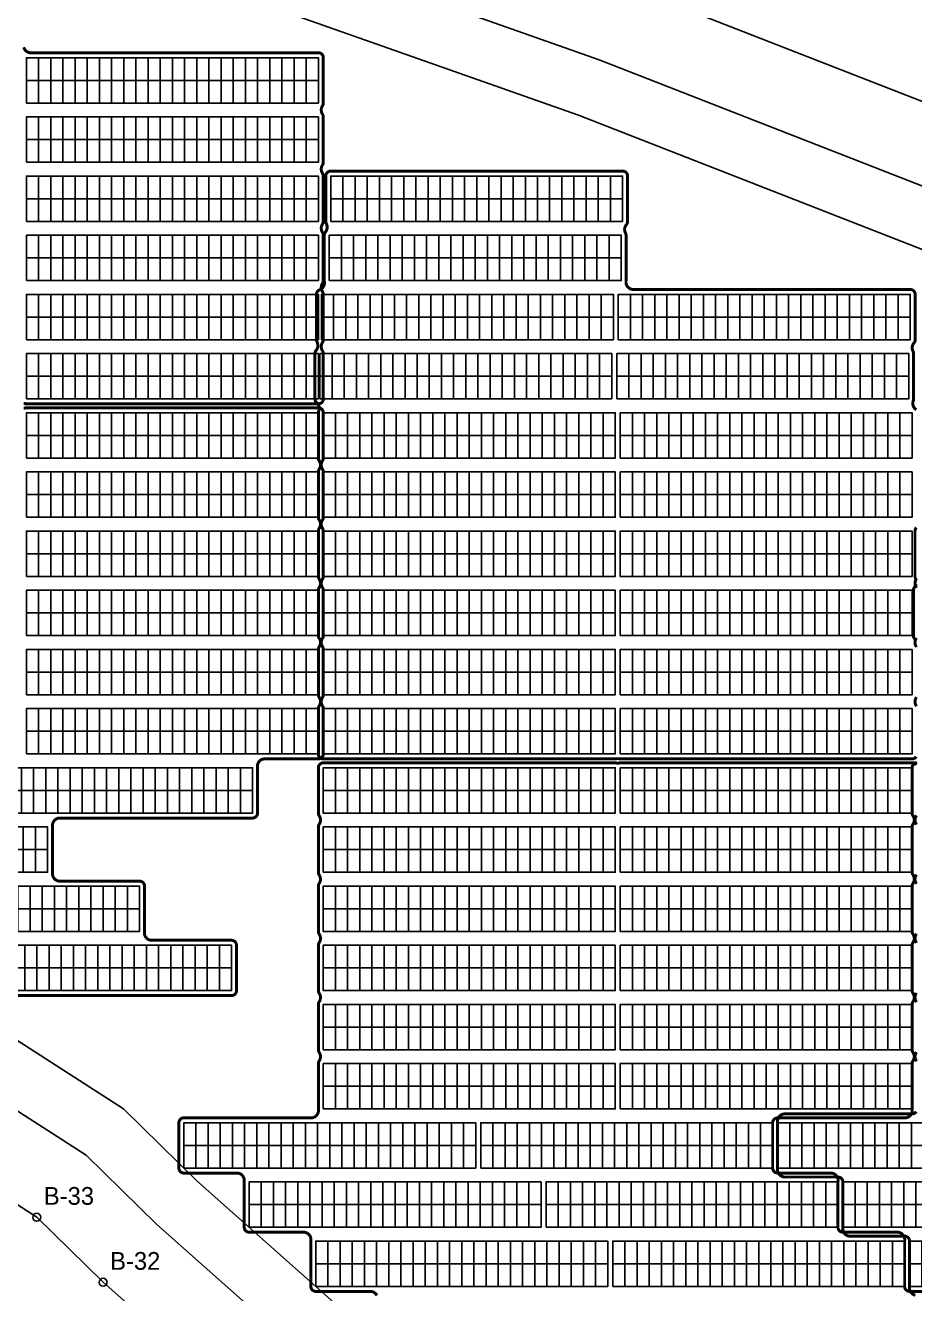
# Model space of a CAD drawing. Header units: metres. Extents: x 506600 to 507847, y 1937327 to 1938046.
# Drawn here: x 506949.5 to 507039.7, y 1937776.1 to 1937904.7 of the extents above; entities that cross this region are included whole.
import ezdxf
from ezdxf.enums import TextEntityAlignment as Align

# ---------------------------------------------------------------- set-up
doc = ezdxf.new("R2010")
doc.units = ezdxf.units.M
for name, color, linetype in [('BOUNDARY', 7, 'Continuous'), ('BOUNDARY_POINTS', 7, 'Continuous'), ('GROUP_BOUNDARY', 1, 'Continuous'), ('MODULES', 5, 'Continuous'), ('PV_TABLES', 3, 'Continuous'), ('SERVICE_ROAD', 1, 'Continuous')]:
    doc.layers.add(name, color=color, linetype=linetype)

# ---------------------------------------------------------------- blocks, each defined once
blk = doc.blocks.new('PV_TABLE_2x24')
at = {"layer": 'MODULES'}
for p, q in [((1.23333, 0), (1.23333, 4.6)), ((2.46666, 0), (2.46666, 4.6)), ((3.69999, 0), (3.69999, 4.6)), ((4.93332, 0), (4.93332, 4.6)), ((6.16665, 0), (6.16665, 4.6)), ((7.39998, 0), (7.39998, 4.6)), ((8.63331, 0), (8.63331, 4.6)), ((9.86664, 0), (9.86664, 4.6)), ((11.09997, 0), (11.09997, 4.6)), ((12.3333, 0), (12.3333, 4.6)), ((13.56663, 0), (13.56663, 4.6)), ((14.79996, 0), (14.79996, 4.6)), ((16.03329, 0), (16.03329, 4.6)), ((17.26662, 0), (17.26662, 4.6)), ((18.49995, 0), (18.49995, 4.6)), ((19.73328, 0), (19.73328, 4.6)), ((20.96661, 0), (20.96661, 4.6)), ((22.19994, 0), (22.19994, 4.6)), ((23.43327, 0), (23.43327, 4.6)), ((24.6666, 0), (24.6666, 4.6)), ((25.89993, 0), (25.89993, 4.6)), ((27.13326, 0), (27.13326, 4.6)), ((28.36659, 0), (28.36659, 4.6)), ((0, 2.3), (29.59992, 2.3))]:
    blk.add_line(p, q, dxfattribs=at)
blk.add_lwpolyline([(0, 0), (29.59992, 0), (29.59992, 4.6), (0, 4.6)], close=True, dxfattribs=at)

msp = doc.modelspace()

# ---------------------------------------------------------------- linework, layer by layer
at = {"layer": 'BOUNDARY'}
for points in [[(506795.72, 1937983.08), (506959.58, 1937926.67), (507010.46, 1937908.72), (507060.57, 1937889.13), (507136.15, 1937856.32)], [(507105.21, 1937778.56), (507079.37, 1937766.87), (507074.82, 1937763.26), (507072.87, 1937760.35), (507071.19, 1937754.45), (507071.11, 1937748.81), (507073.01, 1937742.89), (507075.59, 1937737.19), (507085.91, 1937709.3), (507094.86, 1937690.16), (507072.47, 1937672.88), (507026.83, 1937715.86), (506990.82, 1937747.57), (506957.38, 1937777.25), (506950.66, 1937783.84), (506892.29, 1937821.39), (506786.69, 1937883.24)]]:
    msp.add_lwpolyline(points, dxfattribs=at)
at = {"layer": 'BOUNDARY_POINTS'}
for centre in [(506950.66, 1937783.84), (506957.38, 1937777.25)]:
    msp.add_circle(centre, 0.4, dxfattribs=at)
at = {"layer": 'GROUP_BOUNDARY', "color": 242, "lineweight": 211, "true_color": 0xdc143c, "const_width": 0.3}
for points in [[(506949.34, 1937902.48), (506949.36, 1937902.41), (506949.39, 1937902.34), (506949.43, 1937902.27), (506949.47, 1937902.21), (506949.52, 1937902.15), (506949.58, 1937902.1), (506949.64, 1937902.05), (506949.7, 1937902.01), (506949.77, 1937901.98), (506949.84, 1937901.95), (506949.91, 1937901.93), (506949.99, 1937901.92), (506950.06, 1937901.92), (506979.19, 1937901.92), (506979.26, 1937901.92), (506979.31, 1937901.91), (506979.36, 1937901.9), (506979.4, 1937901.88), (506979.45, 1937901.86), (506979.49, 1937901.83), (506979.53, 1937901.81), (506979.57, 1937901.77), (506979.6, 1937901.74), (506979.63, 1937901.7), (506979.65, 1937901.65), (506979.67, 1937901.61), (506979.69, 1937901.56), (506979.7, 1937901.52), (506979.71, 1937901.47), (506979.71, 1937901.4), (506979.71, 1937896.84), (506979.71, 1937896.77), (506979.7, 1937896.72), (506979.69, 1937896.67), (506979.67, 1937896.63), (506979.65, 1937896.58), (506979.61, 1937896.52), (506979.6, 1937896.5), (506979.57, 1937896.44), (506979.54, 1937896.37), (506979.52, 1937896.3), (506979.51, 1937896.23), (506979.5, 1937896.15), (506979.5, 1937896.08), (506979.51, 1937896.01), (506979.52, 1937895.93), (506979.54, 1937895.86), (506979.57, 1937895.8), (506979.61, 1937895.73), (506979.65, 1937895.65), (506979.67, 1937895.61), (506979.69, 1937895.56), (506979.7, 1937895.52), (506979.71, 1937895.47), (506979.71, 1937895.4), (506979.71, 1937890.84), (506979.71, 1937890.77), (506979.7, 1937890.72), (506979.69, 1937890.67), (506979.67, 1937890.63), (506979.65, 1937890.58), (506979.61, 1937890.52), (506979.6, 1937890.5), (506979.57, 1937890.44), (506979.54, 1937890.37), (506979.52, 1937890.3), (506979.51, 1937890.23), (506979.5, 1937890.15), (506979.5, 1937890.08), (506979.51, 1937890.01), (506979.52, 1937889.93), (506979.54, 1937889.86), (506979.57, 1937889.8), (506979.61, 1937889.73), (506979.65, 1937889.65), (506979.67, 1937889.61), (506979.69, 1937889.56), (506979.7, 1937889.52), (506979.71, 1937889.47), (506979.71, 1937889.4), (506979.71, 1937884.84), (506979.71, 1937884.77), (506979.7, 1937884.72), (506979.69, 1937884.67), (506979.67, 1937884.63), (506979.65, 1937884.58), (506979.61, 1937884.52), (506979.6, 1937884.5), (506979.57, 1937884.44), (506979.54, 1937884.37), (506979.52, 1937884.3), (506979.51, 1937884.23), (506979.5, 1937884.15), (506979.5, 1937884.08), (506979.51, 1937884.01), (506979.52, 1937883.93), (506979.54, 1937883.86), (506979.57, 1937883.8), (506979.61, 1937883.73), (506979.65, 1937883.65), (506979.67, 1937883.61), (506979.69, 1937883.56), (506979.7, 1937883.52), (506979.71, 1937883.47), (506979.71, 1937883.4), (506979.71, 1937878.84), (506979.71, 1937878.77), (506979.7, 1937878.72), (506979.69, 1937878.67), (506979.67, 1937878.63), (506979.65, 1937878.58), (506979.61, 1937878.52), (506979.6, 1937878.5), (506979.57, 1937878.44), (506979.54, 1937878.37), (506979.52, 1937878.3), (506979.51, 1937878.23), (506979.5, 1937878.15), (506979.5, 1937878.08), (506979.51, 1937878.01), (506979.52, 1937877.93), (506979.54, 1937877.86), (506979.57, 1937877.8), (506979.61, 1937877.73), (506979.65, 1937877.65), (506979.67, 1937877.61), (506979.69, 1937877.56), (506979.7, 1937877.52), (506979.71, 1937877.47), (506979.71, 1937877.4), (506979.71, 1937872.84), (506979.71, 1937872.77), (506979.7, 1937872.72), (506979.69, 1937872.67), (506979.67, 1937872.63), (506979.65, 1937872.58), (506979.61, 1937872.52), (506979.6, 1937872.5), (506979.57, 1937872.44), (506979.54, 1937872.37), (506979.52, 1937872.3), (506979.51, 1937872.23), (506979.5, 1937872.15), (506979.5, 1937872.08), (506979.51, 1937872.01), (506979.52, 1937871.93), (506979.54, 1937871.86), (506979.57, 1937871.8), (506979.61, 1937871.73), (506979.65, 1937871.65), (506979.67, 1937871.61), (506979.69, 1937871.56), (506979.7, 1937871.52), (506979.71, 1937871.47), (506979.71, 1937871.4), (506979.71, 1937866.84), (506979.71, 1937866.77), (506979.7, 1937866.72), (506979.69, 1937866.67), (506979.67, 1937866.63), (506979.65, 1937866.58), (506979.63, 1937866.54), (506979.6, 1937866.5), (506979.57, 1937866.47), (506979.53, 1937866.43), (506979.49, 1937866.4), (506979.45, 1937866.38), (506979.4, 1937866.36), (506979.36, 1937866.34), (506979.31, 1937866.33), (506979.26, 1937866.32), (506979.19, 1937866.32), (506949.63, 1937866.32), (506949.56, 1937866.32), (506949.48, 1937866.33), (506949.47, 1937866.34), (506949.4, 1937866.34), (506949.32, 1937866.34)], [(507039.83, 1937830.54), (507039.8, 1937830.5), (507039.77, 1937830.47), (507039.73, 1937830.43), (507039.69, 1937830.4), (507039.65, 1937830.38), (507039.6, 1937830.36), (507039.56, 1937830.34), (507039.51, 1937830.33), (507039.46, 1937830.32), (507039.39, 1937830.32), (507009.83, 1937830.32), (507009.76, 1937830.32), (507009.68, 1937830.33), (507009.67, 1937830.34), (507009.6, 1937830.34), (507009.52, 1937830.34), (507009.45, 1937830.34), (507009.36, 1937830.32), (507009.29, 1937830.32), (506979.73, 1937830.32), (506979.66, 1937830.32), (506979.61, 1937830.33), (506979.57, 1937830.34), (506979.52, 1937830.36), (506979.48, 1937830.38), (506979.44, 1937830.4), (506979.4, 1937830.43), (506979.36, 1937830.47), (506979.33, 1937830.5), (506979.3, 1937830.54), (506979.27, 1937830.58), (506979.25, 1937830.63), (506979.23, 1937830.67), (506979.22, 1937830.72), (506979.22, 1937830.77), (506979.21, 1937830.84), (506979.21, 1937835.4), (506979.22, 1937835.47), (506979.22, 1937835.52), (506979.23, 1937835.56), (506979.25, 1937835.61), (506979.27, 1937835.65), (506979.31, 1937835.72), (506979.32, 1937835.73), (506979.36, 1937835.8), (506979.38, 1937835.87), (506979.4, 1937835.94), (506979.42, 1937836.01), (506979.43, 1937836.08), (506979.43, 1937836.16), (506979.42, 1937836.23), (506979.4, 1937836.3), (506979.38, 1937836.38), (506979.35, 1937836.44), (506979.32, 1937836.51), (506979.27, 1937836.59), (506979.25, 1937836.63), (506979.23, 1937836.67), (506979.22, 1937836.72), (506979.22, 1937836.77), (506979.21, 1937836.84), (506979.21, 1937841.4), (506979.22, 1937841.47), (506979.22, 1937841.52), (506979.23, 1937841.56), (506979.25, 1937841.61), (506979.27, 1937841.65), (506979.31, 1937841.72), (506979.32, 1937841.73), (506979.36, 1937841.8), (506979.38, 1937841.87), (506979.4, 1937841.94), (506979.42, 1937842.01), (506979.43, 1937842.08), (506979.43, 1937842.16), (506979.42, 1937842.23), (506979.4, 1937842.3), (506979.38, 1937842.38), (506979.35, 1937842.44), (506979.32, 1937842.51), (506979.27, 1937842.59), (506979.25, 1937842.63), (506979.23, 1937842.67), (506979.22, 1937842.72), (506979.22, 1937842.77), (506979.21, 1937842.84), (506979.21, 1937847.4), (506979.22, 1937847.47), (506979.22, 1937847.52), (506979.23, 1937847.56), (506979.25, 1937847.61), (506979.27, 1937847.65), (506979.31, 1937847.72), (506979.32, 1937847.73), (506979.36, 1937847.8), (506979.38, 1937847.87), (506979.4, 1937847.94), (506979.42, 1937848.01), (506979.43, 1937848.08), (506979.43, 1937848.16), (506979.42, 1937848.23), (506979.4, 1937848.3), (506979.38, 1937848.38), (506979.35, 1937848.44), (506979.32, 1937848.51), (506979.27, 1937848.59), (506979.25, 1937848.63), (506979.23, 1937848.67), (506979.22, 1937848.72), (506979.22, 1937848.77), (506979.21, 1937848.84), (506979.21, 1937853.4), (506979.22, 1937853.47), (506979.22, 1937853.52), (506979.23, 1937853.56), (506979.25, 1937853.61), (506979.27, 1937853.65), (506979.31, 1937853.72), (506979.32, 1937853.73), (506979.36, 1937853.8), (506979.38, 1937853.87), (506979.4, 1937853.94), (506979.42, 1937854.01), (506979.43, 1937854.08), (506979.43, 1937854.16), (506979.42, 1937854.23), (506979.4, 1937854.3), (506979.38, 1937854.38), (506979.35, 1937854.44), (506979.32, 1937854.51), (506979.27, 1937854.59), (506979.25, 1937854.63), (506979.23, 1937854.67), (506979.22, 1937854.72), (506979.22, 1937854.77), (506979.21, 1937854.84), (506979.21, 1937859.4), (506979.22, 1937859.47), (506979.22, 1937859.52), (506979.23, 1937859.56), (506979.25, 1937859.61), (506979.27, 1937859.65), (506979.31, 1937859.72), (506979.32, 1937859.73), (506979.36, 1937859.8), (506979.38, 1937859.87), (506979.4, 1937859.94), (506979.42, 1937860.01), (506979.43, 1937860.08), (506979.43, 1937860.16), (506979.42, 1937860.23), (506979.4, 1937860.3), (506979.38, 1937860.38), (506979.35, 1937860.44), (506979.32, 1937860.51), (506979.27, 1937860.59), (506979.25, 1937860.63), (506979.23, 1937860.67), (506979.22, 1937860.72), (506979.22, 1937860.77), (506979.21, 1937860.84), (506979.21, 1937865.4), (506979.22, 1937865.47), (506979.22, 1937865.52), (506979.23, 1937865.56), (506979.25, 1937865.62), (506979.28, 1937865.69), (506979.29, 1937865.76), (506979.3, 1937865.84), (506979.3, 1937865.91), (506979.29, 1937865.98), (506979.28, 1937866.05), (506979.25, 1937866.12), (506979.23, 1937866.19), (506979.19, 1937866.26), (506979.15, 1937866.32), (506979.1, 1937866.38), (506979.05, 1937866.43), (506979.01, 1937866.47), (506978.98, 1937866.5), (506978.95, 1937866.54), (506978.92, 1937866.58), (506978.9, 1937866.63), (506978.88, 1937866.67), (506978.87, 1937866.72), (506978.87, 1937866.77), (506978.86, 1937866.84), (506978.86, 1937871.4), (506978.87, 1937871.47), (506978.87, 1937871.52), (506978.88, 1937871.56), (506978.9, 1937871.61), (506978.92, 1937871.65), (506978.95, 1937871.7), (506978.98, 1937871.74), (506979.02, 1937871.79), (506979.02, 1937871.79), (506979.06, 1937871.85), (506979.09, 1937871.91), (506979.12, 1937871.98), (506979.14, 1937872.05), (506979.16, 1937872.12), (506979.16, 1937872.2), (506979.16, 1937872.27), (506979.16, 1937872.34), (506979.14, 1937872.41), (506979.12, 1937872.48), (506979.09, 1937872.55), (506979.06, 1937872.63), (506979.04, 1937872.67), (506979.03, 1937872.72), (506979.02, 1937872.77), (506979.02, 1937872.84), (506979.02, 1937877.4), (506979.02, 1937877.47), (506979.03, 1937877.52), (506979.04, 1937877.56), (506979.06, 1937877.61), (506979.08, 1937877.65), (506979.1, 1937877.7), (506979.13, 1937877.74), (506979.16, 1937877.77), (506979.2, 1937877.81), (506979.24, 1937877.83), (506979.28, 1937877.86), (506979.33, 1937877.88), (506979.33, 1937877.88), (506979.4, 1937877.91), (506979.46, 1937877.94), (506979.52, 1937877.99), (506979.58, 1937878.03), (506979.63, 1937878.08), (506979.68, 1937878.14), (506979.72, 1937878.2), (506979.76, 1937878.27), (506979.78, 1937878.34), (506979.81, 1937878.41), (506979.82, 1937878.48), (506979.83, 1937878.55), (506979.83, 1937878.63), (506979.82, 1937878.7), (506979.81, 1937878.77), (506979.81, 1937878.84), (506979.81, 1937883.4), (506979.81, 1937883.47), (506979.82, 1937883.52), (506979.83, 1937883.56), (506979.84, 1937883.61), (506979.87, 1937883.65), (506979.89, 1937883.7), (506979.93, 1937883.74), (506979.96, 1937883.79), (506980, 1937883.85), (506980.04, 1937883.91), (506980.06, 1937883.98), (506980.08, 1937884.05), (506980.1, 1937884.12), (506980.11, 1937884.2), (506980.11, 1937884.27), (506980.1, 1937884.34), (506980.08, 1937884.41), (506980.06, 1937884.48), (506980.04, 1937884.55), (506980, 1937884.63), (506979.98, 1937884.67), (506979.97, 1937884.72), (506979.96, 1937884.77), (506979.96, 1937884.84), (506979.96, 1937889.4), (506979.96, 1937889.47), (506979.97, 1937889.52), (506979.98, 1937889.56), (506980, 1937889.61), (506980.02, 1937889.65), (506980.05, 1937889.7), (506980.07, 1937889.74), (506980.11, 1937889.77), (506980.14, 1937889.81), (506980.18, 1937889.83), (506980.23, 1937889.86), (506980.27, 1937889.88), (506980.32, 1937889.9), (506980.36, 1937889.91), (506980.41, 1937889.92), (506980.48, 1937889.92), (507010.04, 1937889.92), (507010.11, 1937889.92), (507010.16, 1937889.91), (507010.21, 1937889.9), (507010.25, 1937889.88), (507010.3, 1937889.86), (507010.34, 1937889.83), (507010.38, 1937889.81), (507010.41, 1937889.77), (507010.45, 1937889.74), (507010.48, 1937889.7), (507010.5, 1937889.65), (507010.52, 1937889.61), (507010.54, 1937889.56), (507010.55, 1937889.52), (507010.56, 1937889.47), (507010.56, 1937889.4), (507010.56, 1937884.84), (507010.56, 1937884.77), (507010.55, 1937884.72), (507010.54, 1937884.67), (507010.52, 1937884.63), (507010.5, 1937884.58), (507010.48, 1937884.54), (507010.44, 1937884.49), (507010.41, 1937884.45), (507010.37, 1937884.39), (507010.33, 1937884.33), (507010.3, 1937884.26), (507010.28, 1937884.19), (507010.27, 1937884.12), (507010.26, 1937884.04), (507010.26, 1937883.97), (507010.27, 1937883.9), (507010.28, 1937883.82), (507010.3, 1937883.75), (507010.33, 1937883.69), (507010.37, 1937883.61), (507010.38, 1937883.56), (507010.4, 1937883.52), (507010.4, 1937883.47), (507010.41, 1937883.4), (507010.41, 1937878.84), (507010.4, 1937878.76), (507010.4, 1937878.7), (507010.4, 1937878.63), (507010.4, 1937878.55), (507010.42, 1937878.48), (507010.44, 1937878.41), (507010.47, 1937878.34), (507010.51, 1937878.27), (507010.55, 1937878.21), (507010.6, 1937878.15), (507010.66, 1937878.1), (507010.72, 1937878.05), (507010.78, 1937878.01), (507010.85, 1937877.98), (507010.92, 1937877.95), (507010.99, 1937877.93), (507011.07, 1937877.92), (507011.15, 1937877.92), (507039.2, 1937877.92), (507039.27, 1937877.92), (507039.31, 1937877.91), (507039.36, 1937877.9), (507039.41, 1937877.88), (507039.45, 1937877.86), (507039.49, 1937877.83), (507039.53, 1937877.81), (507039.57, 1937877.77), (507039.6, 1937877.74), (507039.63, 1937877.7), (507039.66, 1937877.65), (507039.68, 1937877.61), (507039.69, 1937877.56), (507039.71, 1937877.52), (507039.71, 1937877.47), (507039.72, 1937877.4), (507039.72, 1937872.84), (507039.71, 1937872.77), (507039.71, 1937872.72), (507039.69, 1937872.67), (507039.68, 1937872.63), (507039.66, 1937872.58), (507039.63, 1937872.54), (507039.6, 1937872.49), (507039.56, 1937872.45), (507039.52, 1937872.39), (507039.49, 1937872.33), (507039.46, 1937872.26), (507039.44, 1937872.19), (507039.42, 1937872.12), (507039.42, 1937872.04), (507039.42, 1937871.97), (507039.42, 1937871.9), (507039.44, 1937871.82), (507039.46, 1937871.75), (507039.49, 1937871.69), (507039.52, 1937871.61), (507039.54, 1937871.56), (507039.55, 1937871.52), (507039.56, 1937871.47), (507039.56, 1937871.4), (507039.56, 1937866.84), (507039.56, 1937866.77), (507039.55, 1937866.72), (507039.54, 1937866.67), (507039.52, 1937866.62), (507039.5, 1937866.55), (507039.48, 1937866.48), (507039.48, 1937866.4), (507039.48, 1937866.33), (507039.48, 1937866.26), (507039.5, 1937866.18), (507039.52, 1937866.11), (507039.55, 1937866.05), (507039.58, 1937865.98), (507039.62, 1937865.92), (507039.67, 1937865.86), (507039.72, 1937865.81), (507039.77, 1937865.77), (507039.83, 1937865.72)], [(507039.82, 1937848.41), (507039.8, 1937848.48), (507039.77, 1937848.55), (507039.74, 1937848.63), (507039.72, 1937848.67), (507039.71, 1937848.72), (507039.7, 1937848.77), (507039.7, 1937848.84), (507039.7, 1937853.4), (507039.7, 1937853.47), (507039.71, 1937853.52), (507039.72, 1937853.56), (507039.74, 1937853.61), (507039.76, 1937853.65), (507039.78, 1937853.7), (507039.81, 1937853.74), (507039.84, 1937853.77)], [(507039.85, 1937842.36), (507039.81, 1937842.38), (507039.76, 1937842.4), (507039.73, 1937842.43), (507039.69, 1937842.47), (507039.66, 1937842.5), (507039.63, 1937842.54), (507039.6, 1937842.58), (507039.58, 1937842.63), (507039.56, 1937842.67), (507039.55, 1937842.72), (507039.55, 1937842.77), (507039.54, 1937842.84), (507039.54, 1937847.4), (507039.55, 1937847.47), (507039.55, 1937847.52), (507039.56, 1937847.56), (507039.58, 1937847.61), (507039.6, 1937847.65), (507039.63, 1937847.7), (507039.66, 1937847.74), (507039.7, 1937847.79), (507039.74, 1937847.85), (507039.77, 1937847.91), (507039.8, 1937847.98), (507039.82, 1937848.05)], [(507039.85, 1937848.58), (507039.81, 1937848.52), (507039.8, 1937848.5), (507039.77, 1937848.44), (507039.74, 1937848.37), (507039.72, 1937848.3), (507039.71, 1937848.23), (507039.7, 1937848.15), (507039.7, 1937848.08), (507039.71, 1937848.01), (507039.72, 1937847.93), (507039.74, 1937847.86), (507039.77, 1937847.8), (507039.81, 1937847.73), (507039.85, 1937847.65)], [(507039.85, 1937842.58), (507039.81, 1937842.52), (507039.8, 1937842.5), (507039.77, 1937842.44), (507039.74, 1937842.37), (507039.72, 1937842.3), (507039.71, 1937842.23), (507039.7, 1937842.15), (507039.7, 1937842.08), (507039.71, 1937842.01), (507039.72, 1937841.93), (507039.74, 1937841.86), (507039.77, 1937841.8), (507039.81, 1937841.73), (507039.85, 1937841.65)], [(507039.85, 1937836.58), (507039.81, 1937836.52), (507039.8, 1937836.5), (507039.77, 1937836.44), (507039.74, 1937836.37), (507039.72, 1937836.3), (507039.71, 1937836.23), (507039.7, 1937836.15), (507039.7, 1937836.08), (507039.71, 1937836.01), (507039.72, 1937835.93), (507039.74, 1937835.86), (507039.77, 1937835.8), (507039.81, 1937835.73), (507039.85, 1937835.65)], [(507068.73, 1937776.32), (507039.17, 1937776.32), (507039.1, 1937776.32), (507039.05, 1937776.33), (507039, 1937776.34), (507038.96, 1937776.36), (507038.91, 1937776.38), (507038.87, 1937776.4), (507038.83, 1937776.43), (507038.8, 1937776.47), (507038.76, 1937776.5), (507038.73, 1937776.54), (507038.71, 1937776.58), (507038.69, 1937776.63), (507038.67, 1937776.67), (507038.66, 1937776.72), (507038.65, 1937776.77), (507038.65, 1937776.84), (507038.65, 1937781.4), (507038.65, 1937781.48), (507038.66, 1937781.53), (507038.66, 1937781.61), (507038.65, 1937781.69), (507038.63, 1937781.76), (507038.61, 1937781.83), (507038.58, 1937781.9), (507038.54, 1937781.97), (507038.5, 1937782.03), (507038.45, 1937782.09), (507038.4, 1937782.14), (507038.34, 1937782.19), (507038.27, 1937782.23), (507038.2, 1937782.26), (507038.13, 1937782.29), (507038.06, 1937782.3), (507037.98, 1937782.32), (507037.91, 1937782.32), (507032.41, 1937782.32), (507032.34, 1937782.32), (507032.29, 1937782.33), (507032.24, 1937782.34), (507032.2, 1937782.36), (507032.15, 1937782.38), (507032.11, 1937782.4), (507032.07, 1937782.43), (507032.04, 1937782.47), (507032, 1937782.5), (507031.97, 1937782.54), (507031.95, 1937782.58), (507031.93, 1937782.63), (507031.91, 1937782.67), (507031.9, 1937782.72), (507031.89, 1937782.77), (507031.89, 1937782.84), (507031.89, 1937787.4), (507031.89, 1937787.48), (507031.9, 1937787.53), (507031.9, 1937787.61), (507031.89, 1937787.69), (507031.87, 1937787.76), (507031.85, 1937787.83), (507031.82, 1937787.9), (507031.78, 1937787.97), (507031.74, 1937788.03), (507031.69, 1937788.09), (507031.64, 1937788.14), (507031.58, 1937788.19), (507031.51, 1937788.23), (507031.44, 1937788.26), (507031.37, 1937788.29), (507031.3, 1937788.3), (507031.22, 1937788.32), (507031.15, 1937788.32), (507025.79, 1937788.32), (507025.72, 1937788.32), (507025.72, 1937788.32), (507025.67, 1937788.33), (507025.63, 1937788.34), (507025.58, 1937788.36), (507025.54, 1937788.38), (507025.49, 1937788.4), (507025.45, 1937788.43), (507025.42, 1937788.47), (507025.39, 1937788.5), (507025.36, 1937788.54), (507025.33, 1937788.58), (507025.31, 1937788.63), (507025.29, 1937788.67), (507025.28, 1937788.72), (507025.27, 1937788.77), (507025.27, 1937788.84), (507025.27, 1937793.4), (507025.27, 1937793.47), (507025.28, 1937793.52), (507025.29, 1937793.56), (507025.31, 1937793.61), (507025.33, 1937793.65), (507025.36, 1937793.7), (507025.39, 1937793.74), (507025.42, 1937793.77), (507025.45, 1937793.81), (507025.49, 1937793.83), (507025.54, 1937793.86), (507025.58, 1937793.88), (507025.63, 1937793.9), (507025.67, 1937793.91), (507025.72, 1937793.92), (507025.79, 1937793.92), (507038.67, 1937793.92), (507038.75, 1937793.92), (507038.82, 1937793.93), (507038.9, 1937793.95), (507038.97, 1937793.98), (507039.04, 1937794.01), (507039.1, 1937794.05), (507039.16, 1937794.1), (507039.21, 1937794.15), (507039.26, 1937794.21), (507039.31, 1937794.27), (507039.34, 1937794.34), (507039.37, 1937794.41), (507039.4, 1937794.48), (507039.41, 1937794.55), (507039.42, 1937794.63), (507039.42, 1937794.7), (507039.42, 1937794.76), (507039.41, 1937794.84), (507039.41, 1937799.4), (507039.42, 1937799.47), (507039.42, 1937799.52), (507039.43, 1937799.56), (507039.45, 1937799.61), (507039.47, 1937799.65), (507039.51, 1937799.72), (507039.52, 1937799.73), (507039.56, 1937799.8), (507039.58, 1937799.87), (507039.6, 1937799.94), (507039.62, 1937800.01), (507039.63, 1937800.08), (507039.63, 1937800.16), (507039.62, 1937800.23), (507039.6, 1937800.3), (507039.58, 1937800.38), (507039.55, 1937800.44), (507039.52, 1937800.51), (507039.47, 1937800.59), (507039.45, 1937800.63), (507039.43, 1937800.67), (507039.42, 1937800.72), (507039.42, 1937800.77), (507039.41, 1937800.84), (507039.41, 1937805.4), (507039.42, 1937805.47), (507039.42, 1937805.52), (507039.43, 1937805.56), (507039.45, 1937805.61), (507039.47, 1937805.65), (507039.51, 1937805.72), (507039.52, 1937805.73), (507039.56, 1937805.8), (507039.58, 1937805.87), (507039.6, 1937805.94), (507039.62, 1937806.01), (507039.63, 1937806.08), (507039.63, 1937806.16), (507039.62, 1937806.23), (507039.6, 1937806.3), (507039.58, 1937806.38), (507039.55, 1937806.44), (507039.52, 1937806.51), (507039.47, 1937806.59), (507039.45, 1937806.63), (507039.43, 1937806.67), (507039.42, 1937806.72), (507039.42, 1937806.77), (507039.41, 1937806.84), (507039.41, 1937811.4), (507039.42, 1937811.47), (507039.42, 1937811.52), (507039.43, 1937811.56), (507039.45, 1937811.61), (507039.47, 1937811.65), (507039.51, 1937811.72), (507039.52, 1937811.73), (507039.56, 1937811.8), (507039.58, 1937811.87), (507039.6, 1937811.94), (507039.62, 1937812.01), (507039.63, 1937812.08), (507039.63, 1937812.16), (507039.62, 1937812.23), (507039.6, 1937812.3), (507039.58, 1937812.38), (507039.55, 1937812.44), (507039.52, 1937812.51), (507039.47, 1937812.59), (507039.45, 1937812.63), (507039.43, 1937812.67), (507039.42, 1937812.72), (507039.42, 1937812.77), (507039.41, 1937812.84), (507039.41, 1937817.4), (507039.42, 1937817.47), (507039.42, 1937817.52), (507039.43, 1937817.56), (507039.45, 1937817.61), (507039.47, 1937817.65), (507039.51, 1937817.72), (507039.52, 1937817.73), (507039.56, 1937817.8), (507039.58, 1937817.87), (507039.6, 1937817.94), (507039.62, 1937818.01), (507039.63, 1937818.08), (507039.63, 1937818.16), (507039.62, 1937818.23), (507039.6, 1937818.3), (507039.58, 1937818.38), (507039.55, 1937818.44), (507039.52, 1937818.51), (507039.47, 1937818.59), (507039.45, 1937818.63), (507039.43, 1937818.67), (507039.42, 1937818.72), (507039.42, 1937818.77), (507039.41, 1937818.84), (507039.41, 1937823.4), (507039.42, 1937823.47), (507039.42, 1937823.52), (507039.43, 1937823.56), (507039.45, 1937823.61), (507039.47, 1937823.65), (507039.51, 1937823.72), (507039.52, 1937823.73), (507039.56, 1937823.8), (507039.58, 1937823.87), (507039.6, 1937823.94), (507039.62, 1937824.01), (507039.63, 1937824.08), (507039.63, 1937824.16), (507039.62, 1937824.23), (507039.6, 1937824.3), (507039.58, 1937824.38), (507039.55, 1937824.44), (507039.52, 1937824.51), (507039.47, 1937824.59), (507039.45, 1937824.63), (507039.43, 1937824.67), (507039.42, 1937824.72), (507039.42, 1937824.77), (507039.41, 1937824.84), (507039.41, 1937829.4), (507039.42, 1937829.47), (507039.42, 1937829.52), (507039.43, 1937829.56), (507039.45, 1937829.61), (507039.47, 1937829.65), (507039.5, 1937829.7), (507039.53, 1937829.74), (507039.56, 1937829.77), (507039.6, 1937829.81), (507039.64, 1937829.84), (507039.69, 1937829.87), (507039.75, 1937829.92), (507039.8, 1937829.97), (507039.85, 1937830.03)]]:
    msp.add_lwpolyline(points, dxfattribs=at)
at = {"layer": 'GROUP_BOUNDARY', "color": 150, "lineweight": 211, "true_color": 0x006ef0, "const_width": 0.3}
for points in [[(506949.33, 1937865.89), (506949.4, 1937865.89), (506949.48, 1937865.9), (506949.57, 1937865.92), (506949.63, 1937865.92), (506979.19, 1937865.92), (506979.26, 1937865.92), (506979.31, 1937865.91), (506979.36, 1937865.9), (506979.4, 1937865.88), (506979.45, 1937865.86), (506979.49, 1937865.83), (506979.53, 1937865.81), (506979.57, 1937865.77), (506979.6, 1937865.74), (506979.63, 1937865.7), (506979.65, 1937865.65), (506979.67, 1937865.61), (506979.69, 1937865.56), (506979.7, 1937865.52), (506979.71, 1937865.47), (506979.71, 1937865.4), (506979.71, 1937860.84), (506979.71, 1937860.77), (506979.7, 1937860.72), (506979.69, 1937860.67), (506979.67, 1937860.63), (506979.65, 1937860.58), (506979.61, 1937860.52), (506979.6, 1937860.5), (506979.57, 1937860.44), (506979.54, 1937860.37), (506979.52, 1937860.3), (506979.51, 1937860.23), (506979.5, 1937860.15), (506979.5, 1937860.08), (506979.51, 1937860.01), (506979.52, 1937859.93), (506979.54, 1937859.86), (506979.57, 1937859.8), (506979.61, 1937859.73), (506979.65, 1937859.65), (506979.67, 1937859.61), (506979.69, 1937859.56), (506979.7, 1937859.52), (506979.71, 1937859.47), (506979.71, 1937859.4), (506979.71, 1937854.84), (506979.71, 1937854.77), (506979.7, 1937854.72), (506979.69, 1937854.67), (506979.67, 1937854.63), (506979.65, 1937854.58), (506979.61, 1937854.52), (506979.6, 1937854.5), (506979.57, 1937854.44), (506979.54, 1937854.37), (506979.52, 1937854.3), (506979.51, 1937854.23), (506979.5, 1937854.15), (506979.5, 1937854.08), (506979.51, 1937854.01), (506979.52, 1937853.93), (506979.54, 1937853.86), (506979.57, 1937853.8), (506979.61, 1937853.73), (506979.65, 1937853.65), (506979.67, 1937853.61), (506979.69, 1937853.56), (506979.7, 1937853.52), (506979.71, 1937853.47), (506979.71, 1937853.4), (506979.71, 1937848.84), (506979.71, 1937848.77), (506979.7, 1937848.72), (506979.69, 1937848.67), (506979.67, 1937848.63), (506979.65, 1937848.58), (506979.61, 1937848.52), (506979.6, 1937848.5), (506979.57, 1937848.44), (506979.54, 1937848.37), (506979.52, 1937848.3), (506979.51, 1937848.23), (506979.5, 1937848.15), (506979.5, 1937848.08), (506979.51, 1937848.01), (506979.52, 1937847.93), (506979.54, 1937847.86), (506979.57, 1937847.8), (506979.61, 1937847.73), (506979.65, 1937847.65), (506979.67, 1937847.61), (506979.69, 1937847.56), (506979.7, 1937847.52), (506979.71, 1937847.47), (506979.71, 1937847.4), (506979.71, 1937842.84), (506979.71, 1937842.77), (506979.7, 1937842.72), (506979.69, 1937842.67), (506979.67, 1937842.63), (506979.65, 1937842.58), (506979.61, 1937842.52), (506979.6, 1937842.5), (506979.57, 1937842.44), (506979.54, 1937842.37), (506979.52, 1937842.3), (506979.51, 1937842.23), (506979.5, 1937842.15), (506979.5, 1937842.08), (506979.51, 1937842.01), (506979.52, 1937841.93), (506979.54, 1937841.86), (506979.57, 1937841.8), (506979.61, 1937841.73), (506979.65, 1937841.65), (506979.67, 1937841.61), (506979.69, 1937841.56), (506979.7, 1937841.52), (506979.71, 1937841.47), (506979.71, 1937841.4), (506979.71, 1937836.84), (506979.71, 1937836.77), (506979.7, 1937836.72), (506979.69, 1937836.67), (506979.67, 1937836.63), (506979.65, 1937836.58), (506979.61, 1937836.52), (506979.6, 1937836.5), (506979.57, 1937836.44), (506979.54, 1937836.37), (506979.52, 1937836.3), (506979.51, 1937836.23), (506979.5, 1937836.15), (506979.5, 1937836.08), (506979.51, 1937836.01), (506979.52, 1937835.93), (506979.54, 1937835.86), (506979.57, 1937835.8), (506979.61, 1937835.73), (506979.65, 1937835.65), (506979.67, 1937835.61), (506979.69, 1937835.56), (506979.7, 1937835.52), (506979.71, 1937835.47), (506979.71, 1937835.4), (506979.71, 1937830.84), (506979.71, 1937830.77), (506979.7, 1937830.72), (506979.69, 1937830.67), (506979.67, 1937830.63), (506979.65, 1937830.58), (506979.63, 1937830.54), (506979.6, 1937830.5), (506979.57, 1937830.47), (506979.53, 1937830.43), (506979.49, 1937830.4), (506979.45, 1937830.38), (506979.4, 1937830.36), (506979.36, 1937830.34), (506979.31, 1937830.33), (506979.26, 1937830.32), (506979.19, 1937830.32), (506973.78, 1937830.32), (506973.7, 1937830.32), (506973.63, 1937830.3), (506973.55, 1937830.29), (506973.48, 1937830.26), (506973.42, 1937830.23), (506973.35, 1937830.19), (506973.29, 1937830.14), (506973.24, 1937830.09), (506973.19, 1937830.03), (506973.14, 1937829.97), (506973.11, 1937829.9), (506973.08, 1937829.83), (506973.05, 1937829.76), (506973.04, 1937829.69), (506973.03, 1937829.61), (506973.03, 1937829.53), (506973.03, 1937829.48), (506973.04, 1937829.4), (506973.04, 1937824.84), (506973.04, 1937824.77), (506973.03, 1937824.72), (506973.02, 1937824.67), (506973, 1937824.63), (506972.98, 1937824.58), (506972.95, 1937824.54), (506972.92, 1937824.5), (506972.89, 1937824.47), (506972.86, 1937824.43), (506972.82, 1937824.4), (506972.77, 1937824.38), (506972.73, 1937824.36), (506972.68, 1937824.34), (506972.64, 1937824.33), (506972.59, 1937824.32), (506972.52, 1937824.32), (506953, 1937824.32), (506952.93, 1937824.32), (506952.85, 1937824.3), (506952.78, 1937824.29), (506952.71, 1937824.26), (506952.64, 1937824.23), (506952.58, 1937824.19), (506952.52, 1937824.14), (506952.46, 1937824.09), (506952.41, 1937824.03), (506952.37, 1937823.97), (506952.33, 1937823.9), (506952.3, 1937823.83), (506952.28, 1937823.76), (506952.26, 1937823.69), (506952.25, 1937823.61), (506952.25, 1937823.53), (506952.26, 1937823.48), (506952.26, 1937823.4), (506952.26, 1937818.84), (506952.26, 1937818.76), (506952.25, 1937818.7), (506952.25, 1937818.63), (506952.26, 1937818.55), (506952.28, 1937818.48), (506952.3, 1937818.41), (506952.33, 1937818.34), (506952.37, 1937818.27), (506952.41, 1937818.21), (506952.46, 1937818.15), (506952.52, 1937818.1), (506952.58, 1937818.05), (506952.64, 1937818.01), (506952.71, 1937817.98), (506952.78, 1937817.95), (506952.85, 1937817.93), (506952.93, 1937817.92), (506953, 1937817.92), (506961.07, 1937817.92), (506961.14, 1937817.92), (506961.18, 1937817.91), (506961.23, 1937817.9), (506961.28, 1937817.88), (506961.32, 1937817.86), (506961.36, 1937817.83), (506961.4, 1937817.81), (506961.44, 1937817.77), (506961.47, 1937817.74), (506961.5, 1937817.7), (506961.53, 1937817.65), (506961.55, 1937817.61), (506961.56, 1937817.56), (506961.58, 1937817.52), (506961.58, 1937817.47), (506961.59, 1937817.4), (506961.59, 1937812.84), (506961.58, 1937812.76), (506961.58, 1937812.7), (506961.58, 1937812.63), (506961.59, 1937812.55), (506961.6, 1937812.48), (506961.62, 1937812.41), (506961.65, 1937812.34), (506961.69, 1937812.27), (506961.74, 1937812.21), (506961.78, 1937812.15), (506961.84, 1937812.1), (506961.9, 1937812.05), (506961.96, 1937812.01), (506962.03, 1937811.98), (506962.1, 1937811.95), (506962.18, 1937811.93), (506962.25, 1937811.92), (506962.33, 1937811.92), (506970.39, 1937811.92), (506970.46, 1937811.92), (506970.51, 1937811.91), (506970.56, 1937811.9), (506970.6, 1937811.88), (506970.65, 1937811.86), (506970.69, 1937811.83), (506970.73, 1937811.81), (506970.76, 1937811.77), (506970.8, 1937811.74), (506970.83, 1937811.7), (506970.85, 1937811.65), (506970.87, 1937811.61), (506970.89, 1937811.56), (506970.9, 1937811.52), (506970.91, 1937811.47), (506970.91, 1937811.4), (506970.91, 1937806.84), (506970.91, 1937806.77), (506970.9, 1937806.72), (506970.89, 1937806.67), (506970.87, 1937806.63), (506970.85, 1937806.58), (506970.83, 1937806.54), (506970.8, 1937806.5), (506970.76, 1937806.47), (506970.73, 1937806.43), (506970.69, 1937806.4), (506970.65, 1937806.38), (506970.6, 1937806.36), (506970.56, 1937806.34), (506970.51, 1937806.33), (506970.46, 1937806.32), (506970.39, 1937806.32), (506940.83, 1937806.32)], [(506985.14, 1937775.9), (506985.1, 1937775.97), (506985.06, 1937776.03), (506985.01, 1937776.09), (506984.96, 1937776.14), (506984.9, 1937776.19), (506984.83, 1937776.23), (506984.76, 1937776.26), (506984.69, 1937776.29), (506984.62, 1937776.3), (506984.54, 1937776.32), (506984.47, 1937776.32), (506978.97, 1937776.32), (506978.9, 1937776.32), (506978.85, 1937776.33), (506978.8, 1937776.34), (506978.76, 1937776.36), (506978.71, 1937776.38), (506978.67, 1937776.4), (506978.63, 1937776.43), (506978.6, 1937776.47), (506978.56, 1937776.5), (506978.53, 1937776.54), (506978.51, 1937776.58), (506978.49, 1937776.63), (506978.47, 1937776.67), (506978.46, 1937776.72), (506978.45, 1937776.77), (506978.45, 1937776.84), (506978.45, 1937781.4), (506978.45, 1937781.48), (506978.46, 1937781.53), (506978.46, 1937781.61), (506978.45, 1937781.69), (506978.43, 1937781.76), (506978.41, 1937781.83), (506978.38, 1937781.9), (506978.34, 1937781.97), (506978.3, 1937782.03), (506978.25, 1937782.09), (506978.2, 1937782.14), (506978.14, 1937782.19), (506978.07, 1937782.23), (506978, 1937782.26), (506977.93, 1937782.29), (506977.86, 1937782.3), (506977.78, 1937782.32), (506977.71, 1937782.32), (506972.21, 1937782.32), (506972.14, 1937782.32), (506972.09, 1937782.33), (506972.04, 1937782.34), (506972, 1937782.36), (506971.95, 1937782.38), (506971.91, 1937782.4), (506971.87, 1937782.43), (506971.84, 1937782.47), (506971.8, 1937782.5), (506971.77, 1937782.54), (506971.75, 1937782.58), (506971.73, 1937782.63), (506971.71, 1937782.67), (506971.7, 1937782.72), (506971.69, 1937782.77), (506971.69, 1937782.84), (506971.69, 1937787.4), (506971.69, 1937787.48), (506971.7, 1937787.53), (506971.7, 1937787.61), (506971.69, 1937787.69), (506971.67, 1937787.76), (506971.65, 1937787.83), (506971.62, 1937787.9), (506971.58, 1937787.97), (506971.54, 1937788.03), (506971.49, 1937788.09), (506971.44, 1937788.14), (506971.38, 1937788.19), (506971.31, 1937788.23), (506971.24, 1937788.26), (506971.17, 1937788.29), (506971.1, 1937788.3), (506971.02, 1937788.32), (506970.95, 1937788.32), (506965.59, 1937788.32), (506965.52, 1937788.32), (506965.52, 1937788.32), (506965.47, 1937788.33), (506965.43, 1937788.34), (506965.38, 1937788.36), (506965.34, 1937788.38), (506965.29, 1937788.4), (506965.25, 1937788.43), (506965.22, 1937788.47), (506965.19, 1937788.5), (506965.16, 1937788.54), (506965.13, 1937788.58), (506965.11, 1937788.63), (506965.09, 1937788.67), (506965.08, 1937788.72), (506965.07, 1937788.77), (506965.07, 1937788.84), (506965.07, 1937793.4), (506965.07, 1937793.47), (506965.08, 1937793.52), (506965.09, 1937793.56), (506965.11, 1937793.61), (506965.13, 1937793.65), (506965.16, 1937793.7), (506965.19, 1937793.74), (506965.22, 1937793.77), (506965.25, 1937793.81), (506965.29, 1937793.83), (506965.34, 1937793.86), (506965.38, 1937793.88), (506965.43, 1937793.9), (506965.47, 1937793.91), (506965.52, 1937793.92), (506965.59, 1937793.92), (506978.47, 1937793.92), (506978.55, 1937793.92), (506978.62, 1937793.93), (506978.7, 1937793.95), (506978.77, 1937793.98), (506978.84, 1937794.01), (506978.9, 1937794.05), (506978.96, 1937794.1), (506979.01, 1937794.15), (506979.06, 1937794.21), (506979.11, 1937794.27), (506979.14, 1937794.34), (506979.17, 1937794.41), (506979.2, 1937794.48), (506979.21, 1937794.55), (506979.22, 1937794.63), (506979.22, 1937794.7), (506979.22, 1937794.76), (506979.21, 1937794.84), (506979.21, 1937799.4), (506979.22, 1937799.47), (506979.22, 1937799.52), (506979.23, 1937799.56), (506979.25, 1937799.61), (506979.27, 1937799.65), (506979.31, 1937799.72), (506979.32, 1937799.73), (506979.36, 1937799.8), (506979.38, 1937799.87), (506979.4, 1937799.94), (506979.42, 1937800.01), (506979.43, 1937800.08), (506979.43, 1937800.16), (506979.42, 1937800.23), (506979.4, 1937800.3), (506979.38, 1937800.38), (506979.35, 1937800.44), (506979.32, 1937800.51), (506979.27, 1937800.59), (506979.25, 1937800.63), (506979.23, 1937800.67), (506979.22, 1937800.72), (506979.22, 1937800.77), (506979.21, 1937800.84), (506979.21, 1937805.4), (506979.22, 1937805.47), (506979.22, 1937805.52), (506979.23, 1937805.56), (506979.25, 1937805.61), (506979.27, 1937805.65), (506979.31, 1937805.72), (506979.32, 1937805.73), (506979.36, 1937805.8), (506979.38, 1937805.87), (506979.4, 1937805.94), (506979.42, 1937806.01), (506979.43, 1937806.08), (506979.43, 1937806.16), (506979.42, 1937806.23), (506979.4, 1937806.3), (506979.38, 1937806.38), (506979.35, 1937806.44), (506979.32, 1937806.51), (506979.27, 1937806.59), (506979.25, 1937806.63), (506979.23, 1937806.67), (506979.22, 1937806.72), (506979.22, 1937806.77), (506979.21, 1937806.84), (506979.21, 1937811.4), (506979.22, 1937811.47), (506979.22, 1937811.52), (506979.23, 1937811.56), (506979.25, 1937811.61), (506979.27, 1937811.65), (506979.31, 1937811.72), (506979.32, 1937811.73), (506979.36, 1937811.8), (506979.38, 1937811.87), (506979.4, 1937811.94), (506979.42, 1937812.01), (506979.43, 1937812.08), (506979.43, 1937812.16), (506979.42, 1937812.23), (506979.4, 1937812.3), (506979.38, 1937812.38), (506979.35, 1937812.44), (506979.32, 1937812.51), (506979.27, 1937812.59), (506979.25, 1937812.63), (506979.23, 1937812.67), (506979.22, 1937812.72), (506979.22, 1937812.77), (506979.21, 1937812.84), (506979.21, 1937817.4), (506979.22, 1937817.47), (506979.22, 1937817.52), (506979.23, 1937817.56), (506979.25, 1937817.61), (506979.27, 1937817.65), (506979.31, 1937817.72), (506979.32, 1937817.73), (506979.36, 1937817.8), (506979.38, 1937817.87), (506979.4, 1937817.94), (506979.42, 1937818.01), (506979.43, 1937818.08), (506979.43, 1937818.16), (506979.42, 1937818.23), (506979.4, 1937818.3), (506979.38, 1937818.38), (506979.35, 1937818.44), (506979.32, 1937818.51), (506979.27, 1937818.59), (506979.25, 1937818.63), (506979.23, 1937818.67), (506979.22, 1937818.72), (506979.22, 1937818.77), (506979.21, 1937818.84), (506979.21, 1937823.4), (506979.22, 1937823.47), (506979.22, 1937823.52), (506979.23, 1937823.56), (506979.25, 1937823.61), (506979.27, 1937823.65), (506979.31, 1937823.72), (506979.32, 1937823.73), (506979.36, 1937823.8), (506979.38, 1937823.87), (506979.4, 1937823.94), (506979.42, 1937824.01), (506979.43, 1937824.08), (506979.43, 1937824.16), (506979.42, 1937824.23), (506979.4, 1937824.3), (506979.38, 1937824.38), (506979.35, 1937824.44), (506979.32, 1937824.51), (506979.27, 1937824.59), (506979.25, 1937824.63), (506979.23, 1937824.67), (506979.22, 1937824.72), (506979.22, 1937824.77), (506979.21, 1937824.84), (506979.21, 1937829.4), (506979.22, 1937829.47), (506979.22, 1937829.52), (506979.23, 1937829.56), (506979.25, 1937829.61), (506979.27, 1937829.65), (506979.3, 1937829.7), (506979.33, 1937829.74), (506979.36, 1937829.77), (506979.4, 1937829.81), (506979.44, 1937829.83), (506979.48, 1937829.86), (506979.52, 1937829.88), (506979.57, 1937829.9), (506979.61, 1937829.91), (506979.66, 1937829.92), (506979.73, 1937829.92), (507009.29, 1937829.92), (507009.36, 1937829.92), (507009.44, 1937829.9), (507009.45, 1937829.9), (507009.53, 1937829.89), (507009.6, 1937829.89), (507009.68, 1937829.9), (507009.77, 1937829.92), (507009.83, 1937829.92), (507039.39, 1937829.92), (507039.46, 1937829.92), (507039.51, 1937829.91), (507039.56, 1937829.9), (507039.6, 1937829.88), (507039.65, 1937829.86), (507039.69, 1937829.83), (507039.73, 1937829.81), (507039.77, 1937829.77), (507039.8, 1937829.74), (507039.83, 1937829.7)], [(507039.85, 1937824.58), (507039.81, 1937824.52), (507039.8, 1937824.5), (507039.77, 1937824.44), (507039.74, 1937824.37), (507039.72, 1937824.3), (507039.71, 1937824.23), (507039.7, 1937824.15), (507039.7, 1937824.08), (507039.71, 1937824.01), (507039.72, 1937823.93), (507039.74, 1937823.86), (507039.77, 1937823.8), (507039.81, 1937823.73), (507039.85, 1937823.65)], [(507039.85, 1937818.58), (507039.81, 1937818.52), (507039.8, 1937818.5), (507039.77, 1937818.44), (507039.74, 1937818.37), (507039.72, 1937818.3), (507039.71, 1937818.23), (507039.7, 1937818.15), (507039.7, 1937818.08), (507039.71, 1937818.01), (507039.72, 1937817.93), (507039.74, 1937817.86), (507039.77, 1937817.8), (507039.81, 1937817.73), (507039.85, 1937817.65)], [(507039.85, 1937812.58), (507039.81, 1937812.52), (507039.8, 1937812.5), (507039.77, 1937812.44), (507039.74, 1937812.37), (507039.72, 1937812.3), (507039.71, 1937812.23), (507039.7, 1937812.15), (507039.7, 1937812.08), (507039.71, 1937812.01), (507039.72, 1937811.93), (507039.74, 1937811.86), (507039.77, 1937811.8), (507039.81, 1937811.73), (507039.85, 1937811.65)], [(507039.85, 1937806.58), (507039.81, 1937806.52), (507039.8, 1937806.5), (507039.77, 1937806.44), (507039.74, 1937806.37), (507039.72, 1937806.3), (507039.71, 1937806.23), (507039.7, 1937806.15), (507039.7, 1937806.08), (507039.71, 1937806.01), (507039.72, 1937805.93), (507039.74, 1937805.86), (507039.77, 1937805.8), (507039.81, 1937805.73), (507039.85, 1937805.65)], [(507039.85, 1937800.58), (507039.81, 1937800.52), (507039.8, 1937800.5), (507039.77, 1937800.44), (507039.74, 1937800.37), (507039.72, 1937800.3), (507039.71, 1937800.23), (507039.7, 1937800.15), (507039.7, 1937800.08), (507039.71, 1937800.01), (507039.72, 1937799.93), (507039.74, 1937799.86), (507039.77, 1937799.8), (507039.81, 1937799.73), (507039.85, 1937799.65)], [(507039.83, 1937794.54), (507039.8, 1937794.5), (507039.77, 1937794.47), (507039.73, 1937794.43), (507039.69, 1937794.4), (507039.65, 1937794.38), (507039.6, 1937794.36), (507039.56, 1937794.34), (507039.51, 1937794.33), (507039.46, 1937794.32), (507039.39, 1937794.32), (507026.51, 1937794.32), (507026.44, 1937794.32), (507026.36, 1937794.3), (507026.29, 1937794.29), (507026.22, 1937794.26), (507026.15, 1937794.23), (507026.08, 1937794.19), (507026.02, 1937794.14), (507025.97, 1937794.09), (507025.92, 1937794.03), (507025.88, 1937793.97), (507025.84, 1937793.9), (507025.81, 1937793.83), (507025.79, 1937793.76), (507025.77, 1937793.69), (507025.76, 1937793.61), (507025.76, 1937793.53), (507025.77, 1937793.48), (507025.77, 1937793.4), (507025.77, 1937788.84), (507025.77, 1937788.76), (507025.76, 1937788.7), (507025.76, 1937788.63), (507025.77, 1937788.55), (507025.79, 1937788.48), (507025.81, 1937788.41), (507025.84, 1937788.34), (507025.88, 1937788.27), (507025.92, 1937788.21), (507025.97, 1937788.15), (507026.02, 1937788.1), (507026.08, 1937788.05), (507026.15, 1937788.01), (507026.22, 1937787.98), (507026.29, 1937787.95), (507026.36, 1937787.93), (507026.44, 1937787.92), (507026.51, 1937787.92), (507031.87, 1937787.92), (507031.94, 1937787.92), (507031.99, 1937787.91), (507032.03, 1937787.9), (507032.08, 1937787.88), (507032.12, 1937787.86), (507032.17, 1937787.83), (507032.21, 1937787.81), (507032.24, 1937787.77), (507032.27, 1937787.74), (507032.3, 1937787.7), (507032.33, 1937787.65), (507032.35, 1937787.61), (507032.37, 1937787.56), (507032.38, 1937787.52), (507032.39, 1937787.47), (507032.39, 1937787.4), (507032.39, 1937782.84), (507032.38, 1937782.76), (507032.38, 1937782.7), (507032.38, 1937782.63), (507032.39, 1937782.55), (507032.4, 1937782.48), (507032.43, 1937782.41), (507032.46, 1937782.34), (507032.49, 1937782.27), (507032.54, 1937782.21), (507032.59, 1937782.15), (507032.64, 1937782.1), (507032.7, 1937782.05), (507032.77, 1937782.01), (507032.83, 1937781.98), (507032.9, 1937781.95), (507032.98, 1937781.93), (507033.05, 1937781.92), (507033.13, 1937781.92), (507038.63, 1937781.92), (507038.7, 1937781.92), (507038.75, 1937781.91), (507038.79, 1937781.9), (507038.84, 1937781.88), (507038.88, 1937781.86), (507038.93, 1937781.83), (507038.97, 1937781.81), (507039, 1937781.77), (507039.03, 1937781.74), (507039.06, 1937781.7), (507039.09, 1937781.65), (507039.11, 1937781.61), (507039.13, 1937781.56), (507039.14, 1937781.52), (507039.15, 1937781.47), (507039.15, 1937781.4), (507039.15, 1937776.84), (507039.14, 1937776.76), (507039.14, 1937776.7), (507039.14, 1937776.63), (507039.15, 1937776.55), (507039.16, 1937776.48), (507039.19, 1937776.41), (507039.22, 1937776.34), (507039.25, 1937776.27), (507039.3, 1937776.21), (507039.35, 1937776.15), (507039.4, 1937776.1), (507039.46, 1937776.05), (507039.53, 1937776.01), (507039.59, 1937775.98), (507039.66, 1937775.95), (507039.74, 1937775.93)]]:
    msp.add_lwpolyline(points, dxfattribs=at)
at = {"layer": 'SERVICE_ROAD'}
for points in [[(506792.98, 1937975.56), (506956.95, 1937919.12), (507007.67, 1937901.22), (507057.52, 1937881.73), (507132.89, 1937849.01)], [(507130.45, 1937843.53), (507055.23, 1937876.19), (507005.58, 1937895.6), (506954.98, 1937913.45), (506790.93, 1937969.93)], [(506792.92, 1937895.81), (506899.62, 1937833.32), (506959.44, 1937794.83), (506966.93, 1937787.49), (507000.09, 1937758.06), (507036.25, 1937726.21), (507073.37, 1937691.26), (507077.43, 1937694.39), (507072.98, 1937703.89), (507062.63, 1937731.87), (507059.92, 1937737.86), (507057.08, 1937746.71), (507057.22, 1937756.49), (507060.01, 1937766.31), (507064.42, 1937772.87), (507072.02, 1937778.91), (507099.94, 1937791.54), (507108.15, 1937794.51)], [(507102.2, 1937785.98), (507075.17, 1937773.75), (507068.88, 1937768.75), (507065.52, 1937763.76), (507063.21, 1937755.61), (507063.1, 1937747.61), (507065.53, 1937740.02), (507068.18, 1937734.15), (507078.52, 1937706.21), (507084.9, 1937692.57), (507072.99, 1937683.38), (507032.21, 1937721.77), (506996.11, 1937753.56), (506962.84, 1937783.1), (506955.67, 1937790.12), (506896.48, 1937828.21), (506790.25, 1937890.42)]]:
    msp.add_lwpolyline(points, dxfattribs=at)

# ---------------------------------------------------------------- block references
at = {"layer": 'PV_TABLES'}
for p in [(506949.61, 1937896.82), (506949.61, 1937890.82), (506949.61, 1937884.82), (506980.46, 1937884.82), (506949.61, 1937878.82), (506980.31, 1937878.82), (506949.61, 1937872.82), (506979.52, 1937872.82), (507009.62, 1937872.82), (506949.61, 1937866.82), (506979.36, 1937866.82), (507009.46, 1937866.82), (506949.61, 1937860.82), (506979.71, 1937860.82), (507009.81, 1937860.82), (506949.61, 1937854.82), (506979.71, 1937854.82), (507009.81, 1937854.82), (506949.61, 1937848.82), (506979.71, 1937848.82), (507009.81, 1937848.82), (506949.61, 1937842.82), (506979.71, 1937842.82), (507009.81, 1937842.82), (506949.61, 1937836.82), (506979.71, 1937836.82), (507009.81, 1937836.82), (506949.61, 1937830.82), (506979.71, 1937830.82), (507009.81, 1937830.82), (506942.94, 1937824.82), (506979.71, 1937824.82), (507009.81, 1937824.82), (506922.16, 1937818.82), (506979.71, 1937818.82), (507009.81, 1937818.82), (506931.49, 1937812.82), (506979.71, 1937812.82), (507009.81, 1937812.82), (506940.81, 1937806.82), (506979.71, 1937806.82), (507009.81, 1937806.82), (506979.71, 1937800.82), (507009.81, 1937800.82), (506979.71, 1937794.82), (507009.81, 1937794.82), (506965.57, 1937788.82), (506995.67, 1937788.82), (507025.77, 1937788.82), (506972.19, 1937782.82), (507002.29, 1937782.82), (507032.39, 1937782.82), (506978.95, 1937776.82), (507009.05, 1937776.82), (507039.15, 1937776.82)]:
    msp.add_blockref('PV_TABLE_2x24', p, dxfattribs=at)

# ---------------------------------------------------------------- texts
at = {"layer": 'BOUNDARY_POINTS'}
for s, p in [('B-33', (506951.38, 1937784.56)), ('B-32', (506958.1, 1937777.97))]:
    msp.add_text(s, height=1.8, dxfattribs=at).set_placement(p, align=Align.BOTTOM_LEFT)

doc.saveas('drawing.dxf')
